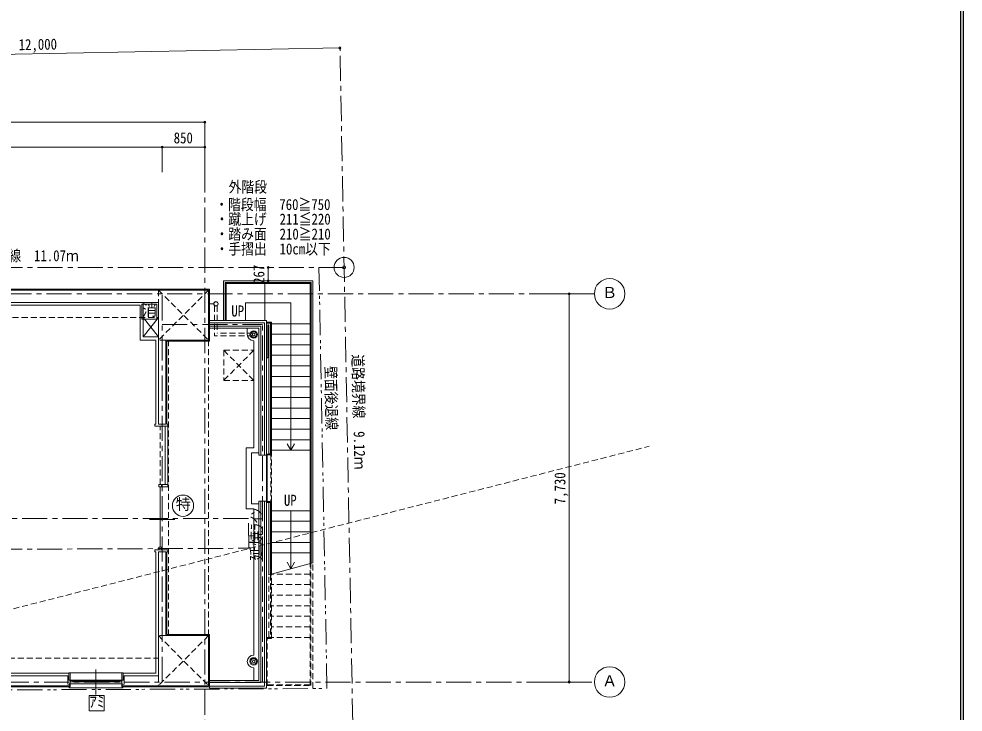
# Model space of a CAD drawing. Units: millimetres at full size. Extents: x -443943 to 462275, y -43546 to 79452.
# Drawn here: x -187132 to -168346, y -15817 to -2014 of the extents above; entities that cross this region are included whole.
import ezdxf
from ezdxf.enums import TextEntityAlignment as Align

# ---------------------------------------------------------------- set-up
doc = ezdxf.new("R2010")
doc.units = ezdxf.units.MM
doc.header["$LTSCALE"] = 100
doc.header["$PDMODE"] = 32
doc.header["$PDSIZE"] = 40
for name, pattern in [('CHAIN1', [8, 5, -1, 1, -1]), ('DASHED1', [1.8, 1.2, -0.6]), ('DOUBLE_CHAIN1', [8.8, 5, -1, 0.6, -0.6, 0.6, -1])]:
    doc.linetypes.add(name, pattern=pattern)
for name, color, linetype, lineweight in [('4-0_仕上', 7, 'Continuous', 15), ('4-1_通り芯', 4, 'Continuous', 9), ('4-2_躯体', 3, 'Continuous', 20), ('4-3_建具', 4, 'Continuous', 9), ('4-4_寸法', 7, 'Continuous', 15), ('4-A_目地･ﾊｯﾁ', 4, 'Continuous', 9), ('4-B_E-PANL', 1, 'Continuous', 18), ('4-F__', 4, 'Continuous', 9)]:
    doc.layers.add(name, color=color, linetype=linetype, lineweight=lineweight)
doc.styles.add('ＭＳ ゴシック', font='')
doc.styles.get('ＭＳ ゴシック').set_extended_font_data('MS Gothic')

msp = doc.modelspace()

# ---------------------------------------------------------------- linework, layer by layer
at = {"layer": '4-0_仕上', "color": 4, "lineweight": 9}
for p, q in [((-181282.5, -7229.1), (-183062.5, -7229.1)), ((-183062.5, -7229.1), (-183062.5, -8023.1)), ((-183027.5, -7264.1), (-183027.5, -8023.1)), ((-181282.5, -12842.8), (-181282.5, -7229.1)), ((-184657.5, -7963.1), (-184357.5, -8348.1)), ((-184357.5, -7963.1), (-184657.5, -8348.1)), ((-182587.5, -8298.1), (-182587.5, -8173.1)), ((-182182.5, -8763.1), (-182182.5, -8109.1)), ((-182162.5, -8109.1), (-182182.5, -8109.1)), ((-182162.5, -10675.6), (-182162.5, -8109.1)), ((-182462.5, -8423.1), (-182457.5, -8423.1)), ((-182457.5, -8423.1), (-182457.5, -10553.1)), ((-182207.5, -8763.1), (-182182.5, -8763.1)), ((-182607.5, -10553.1), (-182607.5, -11768.1)), ((-182607.5, -10553.1), (-182457.5, -10553.1)), ((-182162.5, -10675.6), (-182127.5, -10675.6)), ((-182127.5, -13073.9), (-182127.5, -11645.6)), ((-182457.5, -11768.1), (-182607.5, -11768.1)), ((-182457.5, -11768.1), (-182457.5, -14683.1)), ((-182462.5, -14683.1), (-182457.5, -14683.1))]:
    msp.add_line(p, q, dxfattribs=at)
at = {"layer": '4-0_仕上'}
for p, q in [((-181322.5, -7269.1), (-183022.5, -7269.1)), ((-183022.5, -7269.1), (-183022.5, -8023.1)), ((-181338.5, -7285.1), (-183006.5, -7285.1)), ((-183006.5, -7285.1), (-183006.5, -8023.1)), ((-182238.5, -8023.1), (-182238.5, -7285.1)), ((-181338.5, -12858.1), (-181338.5, -7285.1)), ((-181322.5, -7269.1), (-181322.5, -12853.7)), ((-183337.5, -7393.1), (-183337.5, -8433.1)), ((-184657.5, -8348.1), (-184657.5, -7663.1)), ((-182622.5, -7669.1), (-181722.5, -7669.1)), ((-182622.5, -8023.1), (-182622.5, -7669.1)), ((-181722.5, -10603.1), (-181722.5, -7669.1)), ((-193507.5, -7713.1), (-184722.5, -7713.1)), ((-184722.5, -8413.1), (-184722.5, -7713.1)), ((-183337.5, -8023.1), (-182207.5, -8023.1)), ((-182207.5, -15338.1), (-182207.5, -8023.1)), ((-182106.5, -8053.1), (-182207.5, -8053.1)), ((-182122.5, -8069.1), (-182207.5, -8069.1)), ((-182122.5, -8069.1), (-182122.5, -10680.6)), ((-182106.5, -10696.6), (-182106.5, -8053.1)), ((-183337.5, -8173.1), (-182357.5, -8173.1)), ((-182357.5, -8173.1), (-182357.5, -10703.1)), ((-181338.5, -8083.1), (-182106.5, -8083.1)), ((-184407.5, -8413.1), (-184722.5, -8413.1)), ((-184357.5, -8348.1), (-184657.5, -8348.1)), ((-184407.5, -10083.1), (-184407.5, -8413.1)), ((-183337.5, -8433.1), (-184187.5, -8433.1)), ((-184187.5, -8433.1), (-184187.5, -10083.1)), ((-181338.5, -8293.1), (-182106.5, -8293.1)), ((-181338.5, -8503.1), (-182106.5, -8503.1)), ((-181338.5, -8713.1), (-182106.5, -8713.1)), ((-181338.5, -8923.1), (-182106.5, -8923.1)), ((-181338.5, -9133.1), (-182106.5, -9133.1)), ((-181338.5, -9343.1), (-182106.5, -9343.1)), ((-181338.5, -9553.1), (-182106.5, -9553.1)), ((-181338.5, -9763.1), (-182106.5, -9763.1)), ((-181338.5, -9973.1), (-182106.5, -9973.1)), ((-181338.5, -10183.1), (-182106.5, -10183.1)), ((-181338.5, -10393.1), (-182106.5, -10393.1)), ((-181722.5, -10603.1), (-181797.5, -10473.2)), ((-181722.5, -10603.1), (-181647.5, -10473.2)), ((-182507.5, -10653.1), (-182507.5, -11668.1)), ((-182507.5, -10653.1), (-182357.5, -10653.1)), ((-182207.5, -10703.1), (-182357.5, -10703.1)), ((-182192.5, -10696.6), (-182106.5, -10696.6)), ((-181338.5, -10603.1), (-182106.5, -10603.1)), ((-182357.5, -11618.1), (-182357.5, -15188.1)), ((-182207.5, -11618.1), (-182357.5, -11618.1)), ((-182192.5, -11624.6), (-182106.5, -11624.6)), ((-182192.5, -11640.6), (-182122.5, -11640.6)), ((-182122.5, -11640.6), (-182122.5, -13072.5)), ((-182106.5, -13068.1), (-182106.5, -11624.6)), ((-182357.5, -11668.1), (-182507.5, -11668.1)), ((-181338.5, -11808.1), (-182106.5, -11808.1)), ((-181722.5, -12963.1), (-181722.5, -11808.1)), ((-181338.5, -12018.1), (-182106.5, -12018.1)), ((-181338.5, -12228.1), (-182106.5, -12228.1)), ((-181338.5, -12438.1), (-182106.5, -12438.1)), ((-184407.5, -15043.1), (-184407.5, -12623.1)), ((-184185.7, -14273.1), (-184185.7, -12623.1)), ((-181338.5, -12648.1), (-182106.5, -12648.1)), ((-182162.5, -13083.4), (-181282.5, -12842.8)), ((-181722.5, -12963.1), (-181797.5, -12833.2)), ((-181722.5, -12963.1), (-181647.5, -12833.2)), ((-184185.7, -14273.1), (-183337.5, -14273.1)), ((-191546.5, -15043.1), (-186139.3, -15043.1)), ((-185059.3, -15043.1), (-184407.5, -15043.1)), ((-183337.5, -15188.1), (-182357.5, -15188.1)), ((-186114.3, -15313.1), (-191571.5, -15313.1)), ((-183337.5, -15313.1), (-185084.3, -15313.1))]:
    msp.add_line(p, q, dxfattribs=at)
at = {"layer": '4-0_仕上', "linetype": 'DASHED1'}
for p, q in [((-193557.5, -7963.1), (-184357.5, -7963.1)), ((-184157.5, -14293.1), (-184157.5, -8413.1)), ((-183357.5, -14293.1), (-183357.5, -8413.1)), ((-182122.5, -10680.6), (-182122.5, -11640.6)), ((-182106.5, -11624.6), (-182106.5, -10696.6)), ((-181338.5, -15273.1), (-181338.5, -12858.1)), ((-181322.5, -12853.7), (-181322.5, -15289.1)), ((-181338.5, -13068.1), (-182106.5, -13068.1)), ((-182106.5, -14348.1), (-182106.5, -13068.1)), ((-181338.5, -13278.1), (-182106.5, -13278.1)), ((-181338.5, -13488.1), (-182106.5, -13488.1)), ((-181338.5, -13698.1), (-182106.5, -13698.1)), ((-181338.5, -13908.1), (-182106.5, -13908.1)), ((-181338.5, -14118.1), (-182106.5, -14118.1)), ((-182192.5, -15289.1), (-182192.5, -14332.1)), ((-182106.5, -14348.1), (-182192.5, -14348.1)), ((-181338.5, -14328.1), (-182106.5, -14328.1)), ((-193632.5, -14743.1), (-184357.5, -14743.1)), ((-181338.5, -15273.1), (-182192.5, -15273.1)), ((-182192.5, -15289.1), (-181322.5, -15289.1))]:
    msp.add_line(p, q, dxfattribs=at)
at = {"layer": '4-0_仕上', "color": 4, "linetype": 'CHAIN1', "lineweight": 9}
msp.add_line((-182282.5, -15218.1), (-182282.5, -8098.1), dxfattribs=at)
at = {"layer": '4-0_仕上', "color": 4, "linetype": 'DASHED1', "lineweight": 9}
for p, q in [((-181282.5, -15338.1), (-181282.5, -12842.8)), ((-182162.5, -14322.1), (-182162.5, -13083.4)), ((-182127.5, -13073.9), (-182127.5, -14322.1)), ((-182162.5, -14322.1), (-182127.5, -14322.1))]:
    msp.add_line(p, q, dxfattribs=at)
at = {"layer": '4-0_仕上', "color": 4, "lineweight": 9}
for points in [[(-181317.5, -12852.4), (-181317.5, -7264.1), (-183027.5, -7264.1)], [(-182127.5, -10675.6), (-182127.5, -8074.1), (-182207.5, -8074.1)], [(-182162.5, -13083.4), (-182162.5, -11645.6), (-182127.5, -11645.6)], [(-182462.5, -14933.1), (-182457.5, -14933.1), (-182457.5, -15188.1)]]:
    msp.add_lwpolyline(points, dxfattribs=at)
at = {"layer": '4-0_仕上'}
for points in [[(-213527.5, -15313.1), (-213527.5, -7393.1), (-183337.5, -7393.1)], [(-182192.5, -11640.6), (-182192.5, -10680.6), (-182122.5, -10680.6)], [(-183337.5, -14273.1), (-183337.5, -15338.1), (-182207.5, -15338.1)]]:
    msp.add_lwpolyline(points, dxfattribs=at)
at = {"layer": '4-0_仕上', "linetype": 'DASHED1'}
msp.add_lwpolyline([(-182122.5, -13072.5), (-182122.5, -14332.1), (-182192.5, -14332.1)], dxfattribs=at)
at = {"layer": '4-0_仕上', "color": 2}
for centre, radius in [((-182462.5, -8298.1), 75), ((-182462.5, -8298.1), 55), ((-182462.5, -8298.1), 25), ((-182462.5, -14808.1), 75), ((-182462.5, -14808.1), 55), ((-182462.5, -14808.1), 25)]:
    msp.add_circle(centre, radius, dxfattribs=at)
at = {"layer": '4-0_仕上', "color": 4, "lineweight": 9}
for centre, start, end in [((-182462.5, -8298.1), 180, 270), ((-182462.5, -14808.1), 90, 180), ((-182462.5, -14808.1), 180, 270)]:
    msp.add_arc(centre, 125, start, end, dxfattribs=at)
at = {"layer": '4-1_通り芯', "color": 5, "lineweight": 30}
for p, q in [((-168396.1, 16223.1), (-168396.1, -21030.8)), ((-168346.1, 16273.1), (-168346.1, -23080.8))]:
    msp.add_line(p, q, dxfattribs=at)
at = {"layer": '4-1_通り芯', "linetype": 'CHAIN1'}
for p, q in [((-183432.5, -19068.1), (-183432.5, -4238.1)), ((-175682.5, -7488.1), (-217032.5, -7488.1)), ((-184282.5, -15218.1), (-184282.5, -7413.1)), ((-184282.5, -8098.1), (-182282.5, -8098.1)), ((-217032.5, -15218.1), (-175682.5, -15218.1))]:
    msp.add_line(p, q, dxfattribs=at)
at = {"layer": '4-1_通り芯', "color": 7, "lineweight": 15}
for centre in [(-175378.7, -7488.1), (-175378.7, -15218.1)]:
    msp.add_circle(centre, 303.8, dxfattribs=at)
at = {"layer": '4-1_通り芯', "color": 1, "lineweight": 18}
msp.add_circle((-183867.1, -11707.2), 212.1, dxfattribs=at)
at = {"layer": '4-2_躯体'}
for p, q in [((-213507.5, -7413.1), (-183357.5, -7413.1)), ((-183357.5, -7413.1), (-183357.5, -8413.1)), ((-193557.5, -7663.1), (-184357.5, -7663.1)), ((-184357.5, -8413.1), (-184357.5, -7663.1)), ((-183357.5, -8413.1), (-184207.5, -8413.1)), ((-184207.5, -8413.1), (-184207.5, -10083.1)), ((-184357.5, -12623.1), (-184357.5, -14293.1)), ((-184357.5, -15093.1), (-184357.5, -14293.1)), ((-184207.5, -14293.1), (-183357.5, -14293.1)), ((-183357.5, -14293.1), (-183357.5, -15293.1)), ((-191526.5, -15093.1), (-186159.3, -15093.1)), ((-185039.3, -15093.1), (-184357.5, -15093.1)), ((-186124.3, -15293.1), (-191561.5, -15293.1)), ((-186124.3, -15293.1), (-186124.3, -15268.1)), ((-185074.3, -15268.1), (-185074.3, -15293.1)), ((-183357.5, -15293.1), (-185074.3, -15293.1))]:
    msp.add_line(p, q, dxfattribs=at)
at = {"layer": '4-2_躯体', "linetype": 'DASHED1'}
for p, q in [((-184357.5, -7413.1), (-184357.5, -7663.1)), ((-184357.5, -7413.1), (-183357.5, -8413.1)), ((-183357.5, -7413.1), (-184357.5, -8413.1)), ((-184207.5, -8413.1), (-184357.5, -8413.1)), ((-183357.5, -14293.1), (-184357.5, -15293.1)), ((-184357.5, -15093.1), (-184357.5, -15293.1))]:
    msp.add_line(p, q, dxfattribs=at)
at = {"layer": '4-2_躯体'}
for points in [[(-184357.5, -8413.1), (-184357.5, -10083.1), (-184207.5, -10083.1)], [(-184357.5, -12623.1), (-184207.5, -12623.1), (-184207.5, -14293.1)], [(-186159.3, -15093.1), (-186159.3, -15258.7), (-186124.3, -15268.1)], [(-185074.3, -15268.1), (-185039.3, -15258.7), (-185039.3, -15093.1)]]:
    msp.add_lwpolyline(points, dxfattribs=at)
at = {"layer": '4-2_躯体', "linetype": 'DASHED1'}
msp.add_lwpolyline([(-184207.5, -14293.1), (-184357.5, -14293.1), (-183357.5, -15293.1)], dxfattribs=at)
at = {"layer": '4-3_建具'}
for p, q in [((-183337.5, -8063.1), (-182247.5, -8063.1)), ((-182247.5, -8063.1), (-182247.5, -10703.1)), ((-183337.5, -8133.1), (-182317.5, -8133.1)), ((-182317.5, -8133.1), (-182317.5, -10703.1)), ((-184167.5, -10123.1), (-184167.5, -11283.1)), ((-182317.5, -11618.1), (-182317.5, -15228.1)), ((-182247.5, -11618.1), (-182247.5, -15298.1)), ((-184532.5, -11983.1), (-184032.5, -11983.1)), ((-185599.3, -14968.1), (-185599.3, -15468.1)), ((-186139.3, -15183.1), (-186159.3, -15183.1)), ((-186124.3, -15188.1), (-186124.3, -15183.1)), ((-186124.3, -15183.1), (-185074.3, -15183.1)), ((-186114.3, -15183.1), (-186114.3, -15268.1)), ((-186111.3, -15213.6), (-186111.3, -15190.6)), ((-186111.3, -15190.6), (-185087.3, -15190.6)), ((-185087.3, -15213.6), (-186111.3, -15213.6)), ((-186099.3, -15183.1), (-186099.3, -15188.1)), ((-186056.8, -15190.6), (-186056.8, -15213.6)), ((-185127.3, -15202.1), (-186056.8, -15202.1)), ((-185127.3, -15190.6), (-185127.3, -15213.6)), ((-185099.3, -15183.1), (-185099.3, -15188.1)), ((-185087.3, -15190.6), (-185087.3, -15213.6)), ((-185084.3, -15183.1), (-185084.3, -15268.1)), ((-185074.3, -15183.1), (-185074.3, -15188.1)), ((-185059.3, -15183.1), (-185039.3, -15183.1)), ((-186134.3, -15313.1), (-186134.3, -15333.1)), ((-186134.3, -15333.1), (-185064.3, -15333.1)), ((-186124.3, -15268.1), (-186124.3, -15248.1)), ((-186124.3, -15253.1), (-185074.3, -15253.1)), ((-186099.3, -15248.1), (-186099.3, -15253.1)), ((-185099.3, -15248.1), (-185099.3, -15253.1)), ((-185074.3, -15248.1), (-185074.3, -15268.1)), ((-185064.3, -15313.1), (-185064.3, -15333.1)), ((-183337.5, -15228.1), (-182317.5, -15228.1)), ((-183337.5, -15298.1), (-182247.5, -15298.1))]:
    msp.add_line(p, q, dxfattribs=at)
at = {"layer": '4-3_建具', "color": 7, "lineweight": 15}
for p, q in [((-184427.5, -10123.1), (-184167.5, -10123.1)), ((-184225, -11283.1), (-184225, -10123.1)), ((-184187.5, -10083.1), (-184167.5, -10083.1)), ((-184167.5, -10123.1), (-184167.5, -10083.1)), ((-184345, -11333.1), (-184345, -11283.1)), ((-184345, -11283.1), (-184295, -11283.1)), ((-184345, -11333.1), (-184295, -11333.1)), ((-184320, -12533.1), (-184320, -11333.1)), ((-184295, -11333.1), (-184295, -11283.1)), ((-184282.5, -11333.1), (-184282.5, -11283.1)), ((-184282.5, -11283.1), (-184167.5, -11283.1)), ((-184282.5, -11333.1), (-184167.5, -11333.1)), ((-184167.5, -11283.1), (-184167.5, -11333.1)), ((-184427.5, -12583.1), (-184167.5, -12583.1)), ((-184345, -12583.1), (-184345, -12533.1)), ((-184345, -12533.1), (-184295, -12533.1)), ((-184295, -12583.1), (-184295, -12533.1)), ((-184167.5, -12583.1), (-184167.5, -12623.1)), ((-184187.5, -12623.1), (-184167.5, -12623.1)), ((-186139.3, -15033.1), (-185059.3, -15033.1)), ((-186139.3, -15183.1), (-186139.3, -15033.1)), ((-186114.3, -15183.1), (-186139.3, -15183.1)), ((-186114.3, -15033.1), (-186114.3, -15183.1)), ((-185084.3, -15033.1), (-185084.3, -15183.1)), ((-185084.3, -15183.1), (-185059.3, -15183.1)), ((-185059.3, -15183.1), (-185059.3, -15033.1)), ((-186124.3, -15268.1), (-186114.3, -15268.1)), ((-186114.3, -15268.1), (-186114.3, -15313.1)), ((-185084.3, -15268.1), (-185074.3, -15268.1)), ((-185084.3, -15268.1), (-185084.3, -15313.1))]:
    msp.add_line(p, q, dxfattribs=at)
at = {"layer": '4-3_建具', "color": 7, "linetype": 'DASHED1', "lineweight": 15}
msp.add_line((-184320, -11283.1), (-184320, -10123.1), dxfattribs=at)
at = {"layer": '4-3_建具', "color": 7, "lineweight": 15}
for points in [[(-184427.5, -10123.1), (-184427.5, -10083.1), (-184407.5, -10083.1)], [(-184427.5, -12583.1), (-184427.5, -12623.1), (-184407.5, -12623.1)]]:
    msp.add_lwpolyline(points, dxfattribs=at)
at = {"layer": '4-4_寸法'}
for p, q in [((-193632.5, -4069.3), (-183432.5, -4069.3)), ((-183432.5, -4069.3), (-183432.5, -4569.3)), ((-193632.5, -4569.3), (-184282.5, -4569.3)), ((-184282.5, -4569.3), (-184282.5, -5069.3)), ((-184282.5, -4569.3), (-183432.5, -4569.3)), ((-183432.5, -4569.3), (-183432.5, -5069.3)), ((-182172.5, -7229.1), (-182172.5, -6962.6)), ((-176182.5, -7488.1), (-176682.5, -7488.1)), ((-176182.5, -15218.1), (-176182.5, -7488.1)), ((-176182.5, -15218.1), (-176682.5, -15218.1))]:
    msp.add_line(p, q, dxfattribs=at)
for p in [(-183432.5, -4069.3), (-184282.5, -4569.3), (-183432.5, -4569.3), (-182172.5, -6962.6), (-182172.5, -7229.1), (-176182.5, -7488.1), (-176182.5, -15218.1)]:
    msp.add_point(p, dxfattribs=at)
at = {"layer": '4-A_目地･ﾊｯﾁ', "color": 2, "lineweight": 15}
msp.add_line((-183257, -7688.1), (-183337.5, -7688.1), dxfattribs=at)
at = {"layer": '4-A_目地･ﾊｯﾁ', "color": 2, "linetype": 'DASHED1', "lineweight": 15}
for p, q in [((-183237.5, -7724.9), (-183237.5, -8323.1)), ((-183187.5, -7724.9), (-183187.5, -8273.1)), ((-182462.5, -8323.1), (-183237.5, -8323.1)), ((-182462.5, -8273.1), (-183187.5, -8273.1))]:
    msp.add_line(p, q, dxfattribs=at)
at = {"layer": '4-A_目地･ﾊｯﾁ', "color": 2, "lineweight": 15}
for radius in [44.5, 41.8]:
    msp.add_circle((-183212.5, -7688.1), radius, dxfattribs=at)
at = {"layer": '4-B_E-PANL', "color": 7, "lineweight": 15}
msp.add_line((-192742.3, -2821.6), (-180744.5, -2593.6), dxfattribs=at)
at = {"layer": '4-B_E-PANL', "linetype": 'DOUBLE_CHAIN1'}
for p, q in [((-181002.2, -15348.2), (-181161.6, -6962.6)), ((-191564.1, -15391.5), (-181002.2, -15348.2))]:
    msp.add_line(p, q, dxfattribs=at)
at = {"layer": '4-B_E-PANL'}
for p, q in [((-184686, -7694.7), (-184686, -7994.7)), ((-184386, -7694.7), (-184686, -7694.7)), ((-184386, -7994.7), (-184386, -7694.7)), ((-184686, -7994.7), (-184386, -7994.7)), ((-185736, -15488.1), (-185736, -15788.1)), ((-185436, -15488.1), (-185736, -15488.1)), ((-185436, -15788.1), (-185436, -15488.1)), ((-185736, -15788.1), (-185436, -15788.1))]:
    msp.add_line(p, q, dxfattribs=at)
at = {"layer": '4-B_E-PANL', "color": 7, "linetype": 'DASHED1', "lineweight": 15}
for p, q in [((-183057.5, -8613.1), (-182457.5, -9213.1)), ((-182457.5, -8613.1), (-183057.5, -9213.1)), ((-183057.5, -8613.1), (-182457.5, -8613.1)), ((-182457.5, -8613.1), (-182457.5, -9213.1))]:
    msp.add_line(p, q, dxfattribs=at)
at = {"layer": '4-B_E-PANL', "color": 4, "linetype": 'DASHED1', "lineweight": 9}
msp.add_line((-215666.7, -21030.8), (-174592.7, -10524.5), dxfattribs=at)
at = {"layer": '4-B_E-PANL', "linetype": 'CHAIN1'}
for p, q in [((-182566.8, -11962.6), (-192538.5, -11963)), ((-182555.6, -12554.5), (-182566.8, -11962.6)), ((-191569.9, -12591.5), (-182555.6, -12554.5))]:
    msp.add_line(p, q, dxfattribs=at)
at = {"layer": '4-B_E-PANL', "color": 7, "linetype": 'DASHED1', "lineweight": 15}
msp.add_lwpolyline([(-183057.5, -8613.1), (-183057.5, -9213.1), (-182457.5, -9213.1)], dxfattribs=at)
at = {"layer": '4-B_E-PANL', "color": 7}
msp.add_point((-180744.5, -2593.6), dxfattribs=at)
at = {"layer": '4-F__', "linetype": 'CHAIN1'}
for p, q in [((-180488.9, -16046.1), (-180744.5, -2593.6)), ((-180661.5, -6962.5), (-192538.6, -6963))]:
    msp.add_line(p, q, dxfattribs=at)
at = {"layer": '4-F__'}
for radius in [200, 30]:
    msp.add_circle((-180661.5, -6962.5), radius, dxfattribs=at)

# ---------------------------------------------------------------- texts
at = {"layer": '4-1_通り芯', "color": 7, "style": 'ＭＳ ゴシック'}
for s, p in [('Ｂ', (-175528.7, -7638.1)), ('Ａ', (-175528.7, -15368.1))]:
    msp.add_text(s, height=219.9, dxfattribs=at).set_placement(p, align=Align.BOTTOM_LEFT)
at = {"layer": '4-1_通り芯', "color": 7, "style": 'ＭＳ ゴシック', "width": 0.85}
for p in [(-182906, -8005.9), (-181859.5, -11775.2)]:
    msp.add_text('UP', height=219.9, dxfattribs=at).set_placement(p, align=Align.BOTTOM_LEFT)
at = {"layer": '4-1_通り芯', "color": 1, "style": 'ＭＳ ゴシック'}
msp.add_text('特', height=219.9, dxfattribs=at).set_placement((-184011.8, -11853.8), align=Align.BOTTOM_LEFT)
at = {"layer": '4-4_寸法', "style": 'ＭＳ ゴシック', "width": 0.85}
msp.add_text('850', height=219.9, dxfattribs=at).set_placement((-184052.5, -4559.3), align=Align.BOTTOM_LEFT)
for s, p in [('267', (-182182.5, -7290.9)), ('7,730', (-176192.5, -11678.1))]:
    msp.add_text(s, height=219.9, rotation=90, dxfattribs=at).set_placement(p, align=Align.BOTTOM_LEFT)
at = {"layer": '4-B_E-PANL', "color": 7, "style": 'ＭＳ ゴシック', "width": 0.85}
for s, rotation, p in [('12,000', 1.088, (-187133.5, -2705)), ('壁面後退線', 271.088, (-181104.9, -8930.6))]:
    msp.add_text(s, height=219.9, rotation=rotation, dxfattribs=at).set_placement(p, align=Align.BOTTOM_LEFT)
for s, p in [('外階段', (-182960.9, -5536.4)), ('・階段幅\u3000760≧750', (-183225.6, -5886.2)), ('・蹴上げ\u3000211≦220', (-183220.6, -6176.9)), ('・踏み面\u3000210≧210', (-183220.1, -6473.8)), ('・手摺出\u300010cm以下', (-183220.1, -6770.7))]:
    msp.add_text(s, height=219.9, dxfattribs=at).set_placement(p, align=Align.BOTTOM_LEFT)
at = {"layer": '4-B_E-PANL', "style": 'ＭＳ ゴシック'}
for s, p in [('消', (-184680.7, -7991.3)), ('ｱﾐ', (-185730.7, -15784.7))]:
    msp.add_text(s, height=219.9, dxfattribs=at).set_placement(p, align=Align.BOTTOM_LEFT)
msp.add_text('延焼ﾗｲﾝ', height=219.9, rotation=90, dxfattribs=at).set_placement((-182232.7, -12803.2), align=Align.BOTTOM_LEFT)
at = {"layer": '4-F__', "color": 7, "style": 'ＭＳ ゴシック', "width": 0.85}
for s, rotation, p in [('隣地境界線\u300011.07ｍ', 0.002, (-188361.3, -6905.5)), ('道路境界線\u30009.12ｍ', 271.088, (-180566, -8697.1))]:
    msp.add_text(s, height=219.9, rotation=rotation, dxfattribs=at).set_placement(p, align=Align.BOTTOM_LEFT)

doc.saveas('drawing.dxf')
